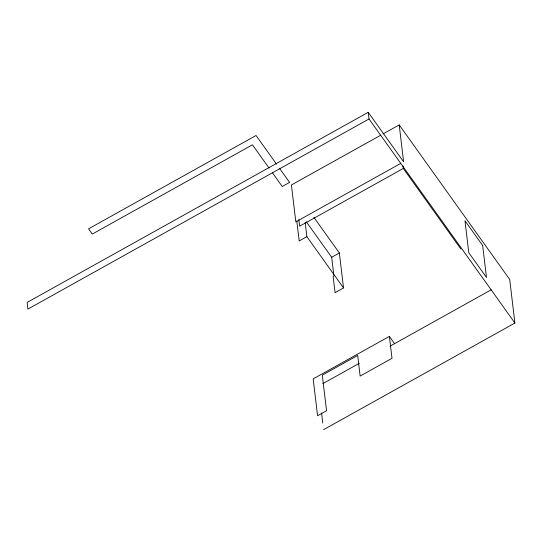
<?xml version="1.0" encoding="UTF-8"?>
<svg xmlns="http://www.w3.org/2000/svg" width="542" height="542" viewBox="0 0 542 542"><rect width="100%" height="100%" fill="white"/><g stroke="black" fill="none" stroke-linecap="round" stroke-linejoin="round"><path stroke-width="0.81" d="M368.228 112.323L27.1 302.45L27.893 309.096L369.021 118.969L368.228 112.323L403.6 161.807L399.203 124.904L382.964 133.955M380.748 135.195L291.42 184.978L295.824 221.881L400.653 163.454M402.977 165.954L403.275 168.447L299.624 226.217L298.832 219.571M305.166 222.308L306.88 236.664L299.191 240.953L296.806 220.98M339.36 252.978L343.526 287.931L335.058 292.653L333.127 276.461L333.906 276.027L331.67 257.267L339.36 252.978L313.947 217.43M389.393 336.386L313.174 378.872L317.571 415.768L326.555 410.761L322.307 375.145L357.673 355.437L360.132 376.067L392.008 358.303L389.393 336.386L394.583 343.648M322.761 383.675L359.407 363.255M390.186 346.101L491.255 289.767M323.56 429.677L514.9 323.039L509.704 279.482L399.203 124.904M369.021 118.969L514.9 323.039M403.275 168.447L460.896 249.049M276.508 164.118L256.048 135.493L88.549 228.846L92.282 234.076L252.443 144.816L269.056 168.054M279.415 168.189L289.591 182.424L282.253 186.516L272.477 172.844M306.257 221.719L331.67 257.267M306.88 236.664L343.526 287.931M321.562 412.963L322.761 423.031M482.678 245.526L464.975 220.763L468.783 252.694L486.486 277.457L482.678 245.526"/></g></svg>
